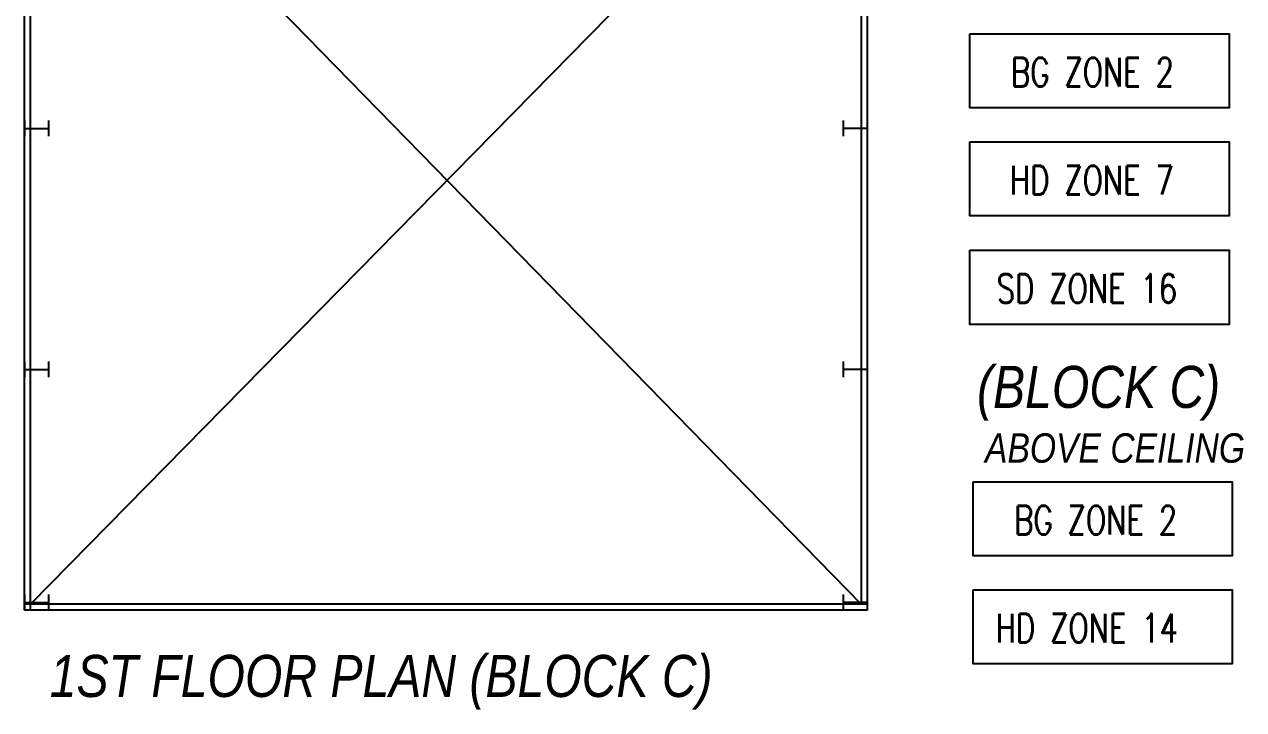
# Model space of a CAD drawing. Extents: x 134044 to 2458691, y -1196082 to 3409924.
# Drawn here: x 134179.6 to 134274.9, y 153958 to 154011.6 of the extents above; entities that cross this region are included whole.
import ezdxf

# ---------------------------------------------------------------- set-up
doc = ezdxf.new("R2010")
doc.units = 0
doc.layers.get('0').update_dxf_attribs({"linetype": 'CONTINUOUS'})
for name, color, linetype in [('1', 251, 'CONTINUOUS'), ('BUILD', 8, 'CONTINUOUS'), ('CON1', 251, 'CONTINUOUS'), ('F_COL', 3, 'CONTINUOUS')]:
    doc.layers.add(name, color=color, linetype=linetype)
doc.styles.add('ARIAL_NARROW_ITALIC', font='ARIALNI.TTF')
doc.styles.add('PLOT02__REVB$0$NARROW', font='SIMPLEX', dxfattribs={"width": 0.75})

msp = doc.modelspace()

# ---------------------------------------------------------------- linework, layer by layer
at = {"color": 7, "linetype": 'BYBLOCK'}
for points in [[(134253.516, 154010.809), (134273.766, 154010.809), (134273.766, 154005.023), (134253.516, 154005.023)], [(134253.516, 154002.38), (134273.766, 154002.38), (134273.766, 153996.593), (134253.516, 153996.593)], [(134253.516, 153993.913), (134273.766, 153993.913), (134273.766, 153988.127), (134253.516, 153988.127)], [(134253.765, 153975.826), (134274.014, 153975.826), (134274.014, 153970.04), (134253.765, 153970.04)], [(134253.765, 153967.397), (134274.014, 153967.397), (134274.014, 153961.611), (134253.765, 153961.611)]]:
    msp.add_lwpolyline(points, close=True, dxfattribs=at)
at = {"layer": '1', "color": 0, "linetype": 'BYBLOCK'}
for p, q in [((134235.381, 154022.485), (134180.103, 153966.267)), ((134199.501, 154012.841), (134245.025, 153966.267))]:
    msp.add_line(p, q, dxfattribs=at)
at = {"layer": 'CON1', "color": 0, "linetype": 'BYBLOCK'}
for p, q in [((134245.495, 154023.191), (134245.495, 153965.796)), ((134179.633, 153965.796), (134179.633, 154015.428)), ((134180.103, 153965.796), (134180.103, 154012.292)), ((134245.025, 154012.606), (134245.025, 153966.267)), ((134245.495, 153966.267), (134179.633, 153966.267)), ((134245.495, 153965.796), (134179.633, 153965.796))]:
    msp.add_line(p, q, dxfattribs=at)
at = {"layer": 'F_COL', "color": 0, "linetype": 'BYBLOCK'}
for p, q in [((134179.633, 154004.047), (134179.633, 154002.817)), ((134179.633, 154003.432), (134181.514, 154003.432)), ((134181.514, 154004.047), (134181.514, 154002.817)), ((134243.614, 154004.047), (134243.614, 154002.817)), ((134245.495, 154003.432), (134243.614, 154003.432)), ((134245.495, 154004.047), (134245.495, 154002.817)), ((134179.633, 153985.229), (134179.633, 153983.999)), ((134181.514, 153985.229), (134181.514, 153983.999)), ((134243.614, 153985.229), (134243.614, 153983.999)), ((134245.495, 153985.229), (134245.495, 153983.999)), ((134179.633, 153984.614), (134181.514, 153984.614)), ((134245.495, 153984.614), (134243.614, 153984.614)), ((134179.633, 153967.027), (134179.633, 153965.796)), ((134179.633, 153966.412), (134181.514, 153966.412)), ((134181.514, 153967.027), (134181.514, 153965.796)), ((134243.614, 153967.027), (134243.614, 153965.796)), ((134245.495, 153966.412), (134243.614, 153966.412)), ((134245.495, 153967.027), (134245.495, 153965.796))]:
    msp.add_line(p, q, dxfattribs=at)

# ---------------------------------------------------------------- texts
at = {"color": 7, "style": 'PLOT02__REVB$0$NARROW', "width": 0.75}
for s, p in [('BG ZONE 2', (134256.725, 154006.707)), ('HD ZONE 7', (134256.645, 153998.278)), ('SD ZONE 16', (134255.605, 153989.812)), ('BG ZONE 2', (134256.973, 153971.725)), ('HD ZONE 14', (134255.534, 153963.295))]:
    msp.add_text(s, height=2.2387, dxfattribs=at).set_placement(p)
at = {"layer": 'BUILD', "color": 0, "linetype": 'BYBLOCK', "style": 'ARIAL_NARROW_ITALIC'}
for s, height, p in [('(BLOCK C)', 3.2812, (134254.073, 153981.605)), ('ABOVE CEILING', 2.29688, (134254.695, 153977.323)), ('1ST FLOOR PLAN (BLOCK C) ', 3.28125, (134181.616, 153959.032))]:
    msp.add_text(s, height=height, dxfattribs=at).set_placement(p)

doc.saveas('drawing.dxf')
